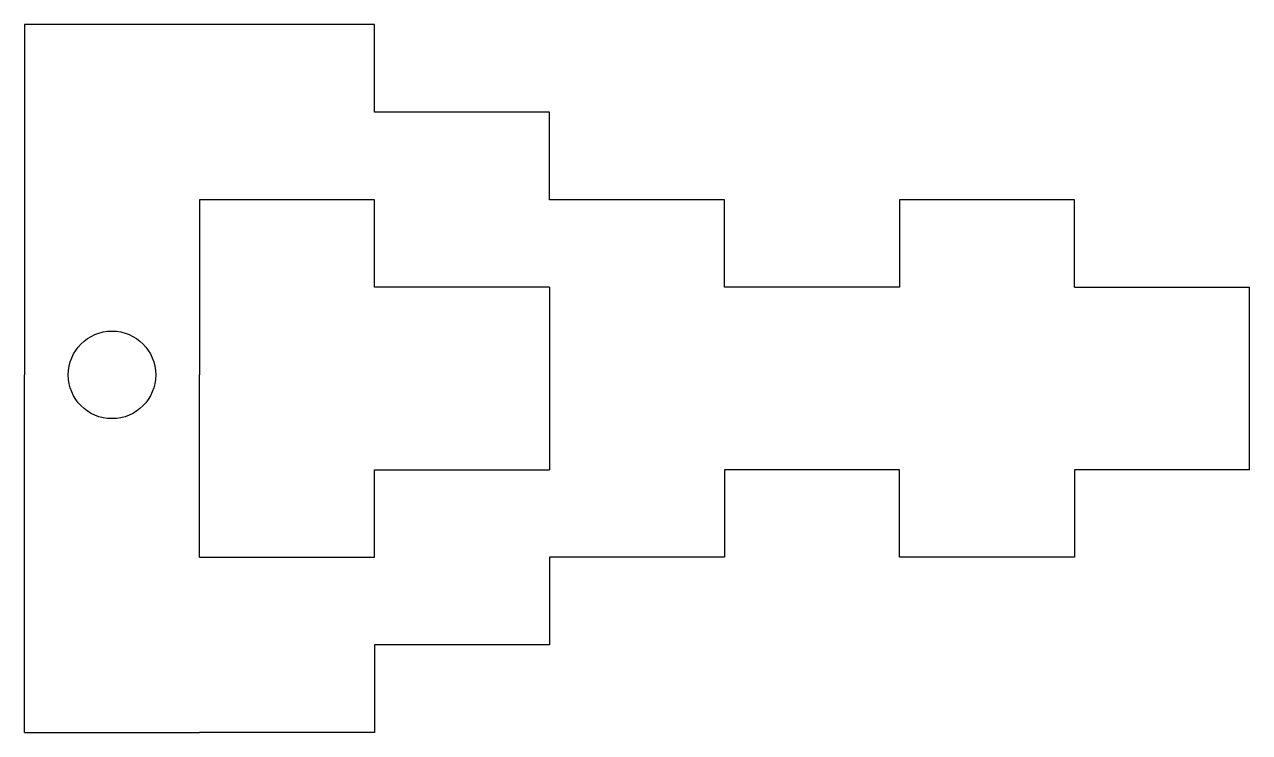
# Model space of a CAD drawing. Header units: millimetres. Extents: x 3222.1 to 3264.1, y 1233.1 to 1257.4.
import ezdxf

# ---------------------------------------------------------------- set-up
doc = ezdxf.new("R2010")
doc.units = ezdxf.units.MM

msp = doc.modelspace()

# ---------------------------------------------------------------- linework, layer by layer
at = {"color": 4}
for p, q in [((3228.107, 1257.388), (3222.107, 1257.388)), ((3222.107, 1257.388), (3222.107, 1245.388)), ((3234.107, 1257.388), (3228.107, 1257.388)), ((3234.107, 1254.388), (3234.107, 1257.388)), ((3240.107, 1254.388), (3234.107, 1254.388)), ((3240.107, 1251.388), (3240.107, 1254.388)), ((3234.107, 1251.388), (3228.107, 1251.388)), ((3228.107, 1251.388), (3228.107, 1245.388)), ((3234.107, 1248.388), (3234.107, 1251.388)), ((3246.107, 1251.388), (3240.107, 1251.388)), ((3246.107, 1248.388), (3246.107, 1251.388)), ((3258.107, 1251.388), (3252.107, 1251.388)), ((3252.107, 1251.388), (3252.107, 1248.388)), ((3258.107, 1248.388), (3258.107, 1251.388)), ((3240.107, 1248.388), (3234.107, 1248.388)), ((3252.107, 1248.388), (3246.107, 1248.388)), ((3258.107, 1248.388), (3264.107, 1248.388)), ((3264.107, 1245.388), (3264.107, 1248.388)), ((3222.107, 1233.138), (3222.107, 1245.388)), ((3228.107, 1239.138), (3228.107, 1245.388)), ((3264.107, 1242.138), (3264.107, 1245.388)), ((3234.107, 1242.138), (3240.107, 1242.138)), ((3234.107, 1239.138), (3234.107, 1242.138)), ((3252.107, 1242.138), (3246.107, 1242.138)), ((3246.107, 1242.138), (3246.107, 1239.138)), ((3252.107, 1239.138), (3252.107, 1242.138)), ((3264.107, 1242.138), (3258.107, 1242.138)), ((3258.107, 1242.138), (3258.107, 1239.138)), ((3228.107, 1239.138), (3234.107, 1239.138)), ((3246.107, 1239.138), (3240.107, 1239.138)), ((3240.107, 1239.138), (3240.107, 1236.138)), ((3258.107, 1239.138), (3252.107, 1239.138)), ((3240.107, 1236.138), (3234.107, 1236.138)), ((3234.107, 1236.138), (3234.107, 1233.138)), ((3222.107, 1233.138), (3228.107, 1233.138)), ((3234.107, 1233.138), (3228.107, 1233.138))]:
    msp.add_line(p, q, dxfattribs=at)
msp.add_line((3240.107, 1248.388), (3240.107, 1242.138))
msp.add_circle((3225.107, 1245.388), 1.5, dxfattribs=at)

doc.saveas('drawing.dxf')
